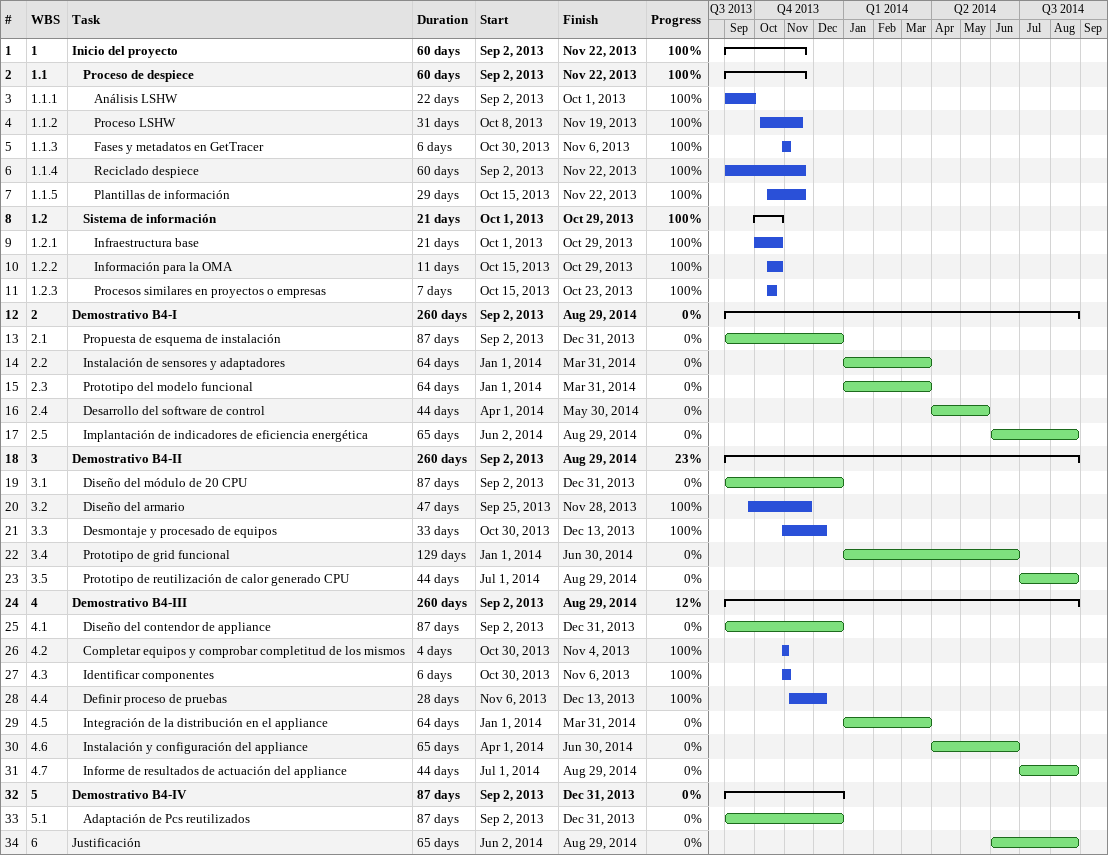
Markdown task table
| ID | WBS | Task | Duration | Start | Finish | % complete |
|---|---|---|---|---|---|---|
| 1 | 1 | **Inicio del proyecto** | 60d | 2013-09-02 | 2013-11-22 | 100 |
| 2 | 1.1 | **Proceso de despiece** | 60d | 2013-09-02 | 2013-11-22 | 100 |
| 3 | 1.1.1 | Análisis LSHW | 22d | 2013-09-02 | 2013-10-01 | 100 |
| 4 | 1.1.2 | Proceso LSHW | 31d | 2013-10-08 | 2013-11-19 | 100 |
| 5 | 1.1.3 | Fases y metadatos en GetTracer | 6d | 2013-10-30 | 2013-11-06 | 100 |
| 6 | 1.1.4 | Reciclado despiece | 60d | 2013-09-02 | 2013-11-22 | 100 |
| 7 | 1.1.5 | Plantillas de información | 29d | 2013-10-15 | 2013-11-22 | 100 |
| 8 | 1.2 | **Sistema de información** | 21d | 2013-10-01 | 2013-10-29 | 100 |
| 9 | 1.2.1 | Infraestructura base | 21d | 2013-10-01 | 2013-10-29 | 100 |
| 10 | 1.2.2 | Información para la OMA | 11d | 2013-10-15 | 2013-10-29 | 100 |
| 11 | 1.2.3 | Procesos similares en proyectos o empresas | 7d | 2013-10-15 | 2013-10-23 | 100 |
| 12 | 2 | **Demostrativo B4-I** | 260d | 2013-09-02 | 2014-08-29 | 0 |
| 13 | 2.1 | Propuesta de esquema de instalación | 87d | 2013-09-02 | 2013-12-31 | 0 |
| 14 | 2.2 | Instalación de sensores y adaptadores | 64d | 2014-01-01 | 2014-03-31 | 0 |
| 15 | 2.3 | Prototipo del modelo funcional | 64d | 2014-01-01 | 2014-03-31 | 0 |
| 16 | 2.4 | Desarrollo del software de control | 44d | 2014-04-01 | 2014-05-30 | 0 |
| 17 | 2.5 | Implantación de indicadores de eficiencia energética | 65d | 2014-06-02 | 2014-08-29 | 0 |
| 18 | 3 | **Demostrativo B4-II** | 260d | 2013-09-02 | 2014-08-29 | 23 |
| 19 | 3.1 | Diseño del módulo de 20 CPU | 87d | 2013-09-02 | 2013-12-31 | 0 |
| 20 | 3.2 | Diseño del armario | 47d | 2013-09-25 | 2013-11-28 | 100 |
| 21 | 3.3 | Desmontaje y procesado de equipos | 33d | 2013-10-30 | 2013-12-13 | 100 |
| 22 | 3.4 | Prototipo de grid funcional | 129d | 2014-01-01 | 2014-06-30 | 0 |
| 23 | 3.5 | Prototipo de reutilización de calor generado CPU | 44d | 2014-07-01 | 2014-08-29 | 0 |
| 24 | 4 | **Demostrativo B4-III** | 260d | 2013-09-02 | 2014-08-29 | 12 |
| 25 | 4.1 | Diseño del contendor de appliance | 87d | 2013-09-02 | 2013-12-31 | 0 |
| 26 | 4.2 | Completar equipos y comprobar completitud de los mismos | 4d | 2013-10-30 | 2013-11-04 | 100 |
| 27 | 4.3 | Identificar componentes | 6d | 2013-10-30 | 2013-11-06 | 100 |
| 28 | 4.4 | Definir proceso de pruebas | 28d | 2013-11-06 | 2013-12-13 | 100 |
| 29 | 4.5 | Integración de la distribución en el appliance | 64d | 2014-01-01 | 2014-03-31 | 0 |
| 30 | 4.6 | Instalación y configuración del appliance | 65d | 2014-04-01 | 2014-06-30 | 0 |
| 31 | 4.7 | Informe de resultados de actuación del appliance | 44d | 2014-07-01 | 2014-08-29 | 0 |
| 32 | 5 | **Demostrativo B4-IV** | 87d | 2013-09-02 | 2013-12-31 | 0 |
| 33 | 5.1 | Adaptación de Pcs reutilizados | 87d | 2013-09-02 | 2013-12-31 | 0 |
| 34 | 6 | Justificación | 65d | 2014-06-02 | 2014-08-29 | 0 |
